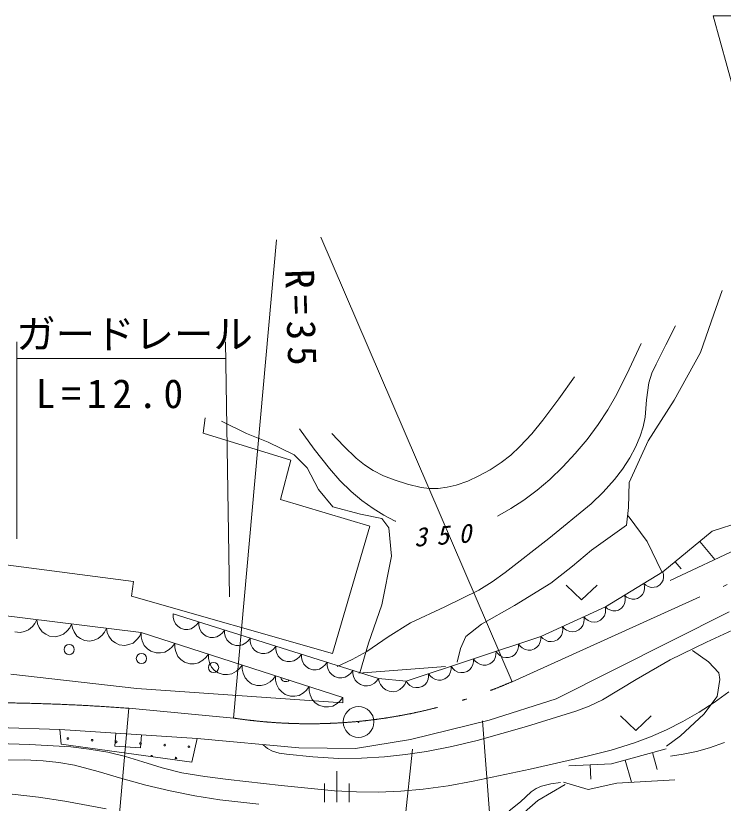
# Model space of a CAD drawing. Units: millimetres, scale not verified. Extents: x -625 to 708542, y -625 to 359900.
# Drawn here: x 271042 to 312300, y 251846 to 297730 of the extents above; entities that cross this region are included whole.
import ezdxf
from ezdxf.enums import TextEntityAlignment as Align

# ---------------------------------------------------------------- set-up
doc = ezdxf.new("R2010")
doc.units = ezdxf.units.MM
doc.header["$LTSCALE"] = 1000
for name, pattern in [('DASHED', [7.5, 6, -1.5]), ('DASHED_SPACED', [12, 6, -6]), ('LONG_DASHED_DOTTED', [15.25, 12, -1.5, 0.25, -1.5])]:
    doc.linetypes.add(name, pattern=pattern)
doc.layers.add('S-SUV', color=7, linetype='Continuous', lineweight=13)
doc.styles.add('ＭＳ ゴシック', font='')
doc.styles.get('ＭＳ ゴシック').set_extended_font_data('MS Gothic')

msp = doc.modelspace()

# ---------------------------------------------------------------- linework, layer by layer
at = {"layer": 'S-SUV'}
for p, q in [((319230, 270309), (311716, 297730)), ((311716, 297730), (331627, 297730)), ((286249, 284681), (283737, 256810)), ((299989, 258930), (288840, 284838)), ((308958, 278548), (309506, 279655)), ((271097, 278723), (271097, 267252)), ((283266, 278723), (283502, 263876)), ((306823, 277142), (307507, 278635)), ((308391, 277437), (308958, 278548)), ((271097, 277751), (283281, 277751)), ((306091, 275687), (306823, 277142)), ((308142, 276900), (308391, 277437)), ((302716, 275412), (303629, 276685)), ((307952, 276348), (308142, 276900)), ((307815, 275358), (307952, 276348)), ((301770, 274157), (302716, 275412)), ((305568, 274778), (306091, 275687)), ((307737, 274347), (307815, 275358)), ((304997, 273908), (305568, 274778)), ((281970, 273411), (282087, 274307)), ((301129, 273373), (301770, 274157)), ((307622, 273778), (307737, 274347)), ((287591, 273656), (288441, 272480)), ((304358, 273047), (304997, 273908)), ((307450, 273232), (307622, 273778)), ((287084, 271842), (281970, 273411)), ((289474, 273399), (290170, 272646)), ((300445, 272630), (301129, 273373)), ((303673, 272224), (304358, 273047)), ((307174, 272585), (307450, 273232)), ((290170, 272646), (290900, 271944)), ((299914, 272136), (300445, 272630)), ((306844, 271966), (307174, 272585)), ((288441, 272480), (289337, 271343)), ((299351, 271695), (299914, 272136)), ((302952, 271449), (303673, 272224)), ((286472, 269541), (287084, 271842)), ((290900, 271944), (291380, 271561)), ((298717, 271280), (299351, 271695)), ((306424, 271321), (306844, 271966)), ((289337, 271343), (289951, 270658)), ((291380, 271561), (291893, 271228)), ((291893, 271228), (292487, 270931)), ((298055, 270919), (298717, 271280)), ((302190, 270719), (302952, 271449)), ((305961, 270719), (306424, 271321)), ((292487, 270931), (293112, 270685)), ((297400, 270621), (298055, 270919)), ((301453, 270093), (302190, 270719)), ((305301, 269978), (305961, 270719)), ((289951, 270658), (290610, 270014)), ((293112, 270685), (293893, 270438)), ((293893, 270438), (294686, 270250)), ((296207, 270254), (296733, 270384)), ((296733, 270384), (297400, 270621)), ((290610, 270014), (291222, 269495)), ((294686, 270250), (295180, 270187)), ((295180, 270187), (295676, 270184)), ((295676, 270184), (296207, 270254)), ((300674, 269511), (301453, 270093)), ((304606, 269288), (305301, 269978)), ((291688, 267989), (286472, 269541)), ((291222, 269495), (291880, 269016)), ((299919, 269018), (300674, 269511)), ((291880, 269016), (292508, 268630)), ((299137, 268578), (299919, 269018)), ((302122, 267270), (304606, 269288)), ((311653, 267691), (315250, 268890)), ((292508, 268630), (293177, 268291)), ((289513, 260563), (291688, 267989)), ((293177, 268291), (293195, 268283)), ((293195, 268283), (293214, 268274)), ((308785, 265330), (311653, 267691)), ((299589, 265291), (302122, 267270)), ((310936, 267101), (311805, 266046)), ((309208, 264827), (313835, 266999)), ((264929, 266465), (277914, 264762)), ((309502, 265920), (309842, 265507)), ((298833, 264752), (299589, 265291)), ((308785, 265330), (305428, 263282)), ((308819, 265174), (308785, 265330)), ((277914, 264762), (277802, 263914)), ((298055, 264270), (298833, 264752)), ((308705, 264693), (308787, 264836)), ((308787, 264836), (308821, 265025)), ((308821, 265025), (308819, 265174)), ((256016, 264569), (278362, 261789)), ((303139, 264556), (304039, 263706)), ((304039, 263706), (304939, 264556)), ((307666, 264647), (307786, 264544)), ((307700, 264491), (307666, 264647)), ((307668, 264153), (307702, 264343)), ((307702, 264343), (307700, 264491)), ((307786, 264544), (307920, 264476)), ((307920, 264476), (308104, 264419)), ((308104, 264419), (308268, 264427)), ((308268, 264427), (308425, 264465)), ((308425, 264465), (308599, 264571)), ((308599, 264571), (308705, 264693)), ((277802, 263914), (289513, 260563)), ((296068, 263285), (298055, 264270)), ((306547, 263964), (306667, 263861)), ((306581, 263808), (306547, 263964)), ((306667, 263861), (306801, 263793)), ((307306, 263783), (307480, 263889)), ((307480, 263889), (307586, 264011)), ((307586, 264011), (307668, 264153)), ((306467, 263328), (306549, 263470)), ((306549, 263470), (306583, 263660)), ((306583, 263660), (306581, 263808)), ((306801, 263793), (306985, 263737)), ((306985, 263737), (307149, 263745)), ((307149, 263745), (307306, 263783)), ((294059, 262357), (296068, 263285)), ((305428, 263282), (301668, 261570)), ((302552, 257930), (312636, 262993)), ((305367, 262766), (305427, 262960)), ((305427, 262960), (305443, 263115)), ((305428, 263282), (305548, 263179)), ((305443, 263115), (305428, 263282)), ((305548, 263179), (305682, 263111)), ((305682, 263111), (305866, 263054)), ((305866, 263054), (306030, 263062)), ((306030, 263062), (306187, 263100)), ((306187, 263100), (306361, 263206)), ((306361, 263206), (306467, 263328)), ((272157, 262324), (272268, 262547)), ((272268, 262547), (272315, 262304)), ((292200, 259119), (280215, 262879)), ((280215, 262879), (280217, 262689)), ((280217, 262689), (280261, 262515)), ((280261, 262515), (280356, 262304)), ((304173, 262389), (304190, 262544)), ((304174, 262711), (304287, 262588)), ((304190, 262544), (304174, 262711)), ((304287, 262588), (304418, 262500)), ((304418, 262500), (304603, 262418)), ((304944, 262426), (305138, 262514)), ((305138, 262514), (305264, 262628)), ((305264, 262628), (305367, 262766)), ((271790, 261941), (272016, 262140)), ((272016, 262140), (272157, 262324)), ((272315, 262304), (272412, 262091)), ((272412, 262091), (272582, 261843)), ((274048, 261888), (274189, 262071)), ((274189, 262071), (274299, 262295)), ((274299, 262295), (274346, 262051)), ((274346, 262051), (274444, 261838)), ((276220, 261818), (276331, 262042)), ((276331, 262042), (276378, 261799)), ((280356, 262304), (280492, 262163)), ((280492, 262163), (280651, 262051)), ((280651, 262051), (280883, 261978)), ((281076, 261979), (281269, 262017)), ((281269, 262017), (281467, 262136)), ((281467, 262136), (281599, 262255)), ((281599, 262255), (281713, 262409)), ((281713, 262409), (281715, 262219)), ((281715, 262219), (281759, 262045)), ((281759, 262045), (281854, 261834)), ((292769, 261545), (294059, 262357)), ((302921, 262140), (303034, 262018)), ((302936, 261973), (302921, 262140)), ((303034, 262018), (303164, 261930)), ((303885, 261944), (304010, 262058)), ((304010, 262058), (304114, 262196)), ((304114, 262196), (304173, 262389)), ((304603, 262418), (304775, 262406)), ((304775, 262406), (304944, 262426)), ((311315, 261234), (313459, 262215)), ((270988, 261840), (271303, 261801)), ((271303, 261801), (271552, 261847)), ((271552, 261847), (271790, 261941)), ((272582, 261843), (272791, 261693)), ((272791, 261693), (273020, 261587)), ((273020, 261587), (273335, 261548)), ((273335, 261548), (273583, 261595)), ((273583, 261595), (273822, 261689)), ((273822, 261689), (274048, 261888)), ((274444, 261838), (274614, 261590)), ((274614, 261590), (274822, 261440)), ((275853, 261436), (276079, 261635)), ((276079, 261635), (276220, 261818)), ((276378, 261799), (276475, 261585)), ((276475, 261585), (276645, 261337)), ((278111, 261382), (278252, 261566)), ((278252, 261566), (278362, 261789)), ((278362, 261789), (290113, 258012)), ((278362, 261789), (278363, 261540)), ((278363, 261540), (278419, 261312)), ((280883, 261978), (281076, 261979)), ((281854, 261834), (281990, 261692)), ((281990, 261692), (282149, 261581)), ((282149, 261581), (282381, 261508)), ((282575, 261509), (282768, 261547)), ((282768, 261547), (282965, 261666)), ((282965, 261666), (283097, 261785)), ((283097, 261785), (283211, 261939)), ((283211, 261939), (283213, 261749)), ((283213, 261749), (283258, 261575)), ((283258, 261575), (283352, 261364)), ((291510, 260681), (292769, 261545)), ((301668, 261570), (293812, 258951)), ((301665, 261402), (301668, 261570)), ((301668, 261570), (301780, 261447)), ((302757, 261487), (302861, 261625)), ((302861, 261625), (302920, 261818)), ((302920, 261818), (302936, 261973)), ((303164, 261930), (303349, 261847)), ((303349, 261847), (303522, 261835)), ((303522, 261835), (303690, 261855)), ((303690, 261855), (303885, 261944)), ((274822, 261440), (275051, 261335)), ((275051, 261335), (275366, 261295)), ((275366, 261295), (275615, 261342)), ((275615, 261342), (275853, 261436)), ((276645, 261337), (276854, 261188)), ((276854, 261188), (277083, 261082)), ((277083, 261082), (277398, 261043)), ((277398, 261043), (277646, 261089)), ((277646, 261089), (277885, 261183)), ((277885, 261183), (278111, 261382)), ((278419, 261312), (278541, 261035)), ((280170, 260960), (280321, 261160)), ((280321, 261160), (280322, 260911)), ((282381, 261508), (282575, 261509)), ((283352, 261364), (283489, 261222)), ((283489, 261222), (283647, 261111)), ((283647, 261111), (283879, 261038)), ((284266, 261077), (284464, 261196)), ((284464, 261196), (284596, 261315)), ((284596, 261315), (284710, 261469)), ((284710, 261469), (284712, 261279)), ((284712, 261279), (284756, 261105)), ((284756, 261105), (284850, 260894)), ((300356, 260965), (300358, 261133)), ((300358, 261133), (300458, 260999)), ((301553, 261062), (301633, 261249)), ((301633, 261249), (301665, 261402)), ((301780, 261447), (301911, 261359)), ((301911, 261359), (302096, 261277)), ((302096, 261277), (302268, 261264)), ((302268, 261264), (302437, 261284)), ((302437, 261284), (302631, 261373)), ((302631, 261373), (302757, 261487)), ((309207, 260203), (311315, 261234)), ((278541, 261035), (278719, 260848)), ((278719, 260848), (278925, 260701)), ((278925, 260701), (279229, 260603)), ((279483, 260603), (279736, 260651)), ((279736, 260651), (279996, 260805)), ((279996, 260805), (280170, 260960)), ((280322, 260911), (280378, 260682)), ((280378, 260682), (280500, 260405)), ((283879, 261038), (284073, 261039)), ((284073, 261039), (284266, 261077)), ((284850, 260894), (284987, 260752)), ((284987, 260752), (285145, 260641)), ((285145, 260641), (285377, 260568)), ((285764, 260607), (285962, 260726)), ((285962, 260726), (286094, 260845)), ((286094, 260845), (286208, 260999)), ((286208, 260999), (286210, 260809)), ((286210, 260809), (286254, 260635)), ((286254, 260635), (286348, 260424)), ((290661, 260218), (291510, 260681)), ((299047, 260529), (299049, 260697)), ((299049, 260697), (299148, 260563)), ((300126, 260499), (300244, 260626)), ((300244, 260626), (300323, 260812)), ((300323, 260812), (300356, 260965)), ((300458, 260999), (300579, 260897)), ((300579, 260897), (300754, 260796)), ((300754, 260796), (300925, 260765)), ((300925, 260765), (301095, 260768)), ((301095, 260768), (301298, 260835)), ((301298, 260835), (301435, 260936)), ((301435, 260936), (301553, 261062)), ((279229, 260603), (279483, 260603)), ((280500, 260405), (280677, 260219)), ((280677, 260219), (280884, 260071)), ((281694, 260021), (281954, 260175)), ((281954, 260175), (282128, 260330)), ((282128, 260330), (282279, 260530)), ((282279, 260530), (282280, 260281)), ((282280, 260281), (282336, 260053)), ((285377, 260568), (285571, 260569)), ((285571, 260569), (285764, 260607)), ((286348, 260424), (286485, 260282)), ((286485, 260282), (286643, 260171)), ((286643, 260171), (286875, 260098)), ((287262, 260137), (287460, 260256)), ((287460, 260256), (287592, 260375)), ((287592, 260375), (287706, 260529)), ((287706, 260529), (287708, 260339)), ((287708, 260339), (287752, 260165)), ((287752, 260165), (287846, 259954)), ((289790, 259813), (290661, 260218)), ((297738, 260092), (297740, 260260)), ((297740, 260260), (297839, 260126)), ((298817, 260063), (298934, 260189)), ((298934, 260189), (299014, 260376)), ((299014, 260376), (299047, 260529)), ((299148, 260563), (299269, 260461)), ((299269, 260461), (299445, 260360)), ((299445, 260360), (299615, 260329)), ((299615, 260329), (299786, 260331)), ((299786, 260331), (299988, 260399)), ((299988, 260399), (300126, 260499)), ((307213, 259059), (309207, 260203)), ((280884, 260071), (281187, 259974)), ((281187, 259974), (281441, 259973)), ((281441, 259973), (281694, 260021)), ((282336, 260053), (282458, 259776)), ((282458, 259776), (282636, 259589)), ((284087, 259701), (284237, 259901)), ((284237, 259901), (284238, 259652)), ((286875, 260098), (287069, 260099)), ((287069, 260099), (287262, 260137)), ((287846, 259954), (287983, 259812)), ((287983, 259812), (288141, 259701)), ((288760, 259667), (288958, 259786)), ((288958, 259786), (289090, 259905)), ((289090, 259905), (289204, 260059)), ((289204, 260059), (289206, 259869)), ((289206, 259869), (289250, 259695)), ((293578, 259628), (296109, 259813)), ((296428, 259656), (296430, 259824)), ((296430, 259824), (296530, 259690)), ((297507, 259626), (297625, 259753)), ((297625, 259753), (297705, 259939)), ((297705, 259939), (297738, 260092)), ((297839, 260126), (297960, 260025)), ((297960, 260025), (298136, 259923)), ((298136, 259923), (298306, 259893)), ((298306, 259893), (298476, 259895)), ((298476, 259895), (298679, 259962)), ((298679, 259962), (298817, 260063)), ((278100, 258537), (270756, 259376)), ((282636, 259589), (282842, 259442)), ((282842, 259442), (283146, 259344)), ((283146, 259344), (283399, 259344)), ((283399, 259344), (283653, 259392)), ((283653, 259392), (283913, 259546)), ((283913, 259546), (284087, 259701)), ((284238, 259652), (284295, 259423)), ((284295, 259423), (284416, 259146)), ((286045, 259071), (286196, 259271)), ((286196, 259271), (286197, 259022)), ((288141, 259701), (288374, 259628)), ((288374, 259628), (288567, 259629)), ((288567, 259629), (288760, 259667)), ((289250, 259695), (289345, 259484)), ((289345, 259484), (289481, 259342)), ((289481, 259342), (289640, 259231)), ((290258, 259197), (290456, 259316)), ((290456, 259316), (290588, 259435)), ((290588, 259435), (290702, 259589)), ((290702, 259589), (290704, 259399)), ((290704, 259399), (290748, 259225)), ((291054, 259434), (293578, 259628)), ((295119, 259219), (295121, 259387)), ((295121, 259387), (295220, 259253)), ((295220, 259253), (295341, 259152)), ((296198, 259190), (296316, 259316)), ((296316, 259316), (296395, 259503)), ((296395, 259503), (296428, 259656)), ((296530, 259690), (296651, 259588)), ((296651, 259588), (296826, 259487)), ((296826, 259487), (296997, 259456)), ((296997, 259456), (297167, 259458)), ((297167, 259458), (297370, 259526)), ((297370, 259526), (297507, 259626)), ((284416, 259146), (284594, 258960)), ((284594, 258960), (284800, 258812)), ((284800, 258812), (285104, 258715)), ((285611, 258762), (285871, 258916)), ((285871, 258916), (286045, 259071)), ((286197, 259022), (286253, 258794)), ((286253, 258794), (286375, 258517)), ((289640, 259231), (289872, 259158)), ((289872, 259158), (290065, 259159)), ((290065, 259159), (290258, 259197)), ((290748, 259225), (290843, 259014)), ((290843, 259014), (290979, 258872)), ((290979, 258872), (291138, 258761)), ((291757, 258727), (291954, 258846)), ((291954, 258846), (292086, 258965)), ((292086, 258965), (292200, 259119)), ((293812, 258951), (292200, 259119)), ((292200, 259119), (292241, 258927)), ((292241, 258927), (292322, 258760)), ((293728, 258772), (293812, 258951)), ((293812, 258951), (293911, 258817)), ((293911, 258817), (294032, 258715)), ((294889, 258753), (295007, 258880)), ((295007, 258880), (295086, 259067)), ((295086, 259067), (295119, 259219)), ((295341, 259152), (295517, 259050)), ((295517, 259050), (295687, 259020)), ((295687, 259020), (295858, 259022)), ((295858, 259022), (296061, 259090)), ((296061, 259090), (296198, 259190)), ((305252, 257864), (307213, 259059)), ((290113, 257697), (278100, 258537)), ((285104, 258715), (285358, 258714)), ((285358, 258714), (285611, 258762)), ((286375, 258517), (286552, 258330)), ((286552, 258330), (286759, 258183)), ((287829, 258287), (288003, 258442)), ((288003, 258442), (288154, 258642)), ((288154, 258642), (288155, 258393)), ((288155, 258393), (288211, 258164)), ((291138, 258761), (291370, 258688)), ((291370, 258688), (291564, 258689)), ((291564, 258689), (291757, 258727)), ((292322, 258760), (292460, 258566)), ((292460, 258566), (292628, 258451)), ((292628, 258451), (292811, 258371)), ((292811, 258371), (293060, 258345)), ((293060, 258345), (293256, 258386)), ((293256, 258386), (293443, 258464)), ((293443, 258464), (293619, 258625)), ((293619, 258625), (293728, 258772)), ((294032, 258715), (294208, 258614)), ((294208, 258614), (294378, 258583)), ((294378, 258583), (294548, 258585)), ((294548, 258585), (294751, 258653)), ((294751, 258653), (294889, 258753)), ((311777, 257719), (312625, 258335)), ((286759, 258183), (287062, 258085)), ((287062, 258085), (287316, 258085)), ((287316, 258085), (287569, 258133)), ((287569, 258133), (287829, 258287)), ((288211, 258164), (288333, 257887)), ((288333, 257887), (288511, 257701)), ((289962, 257812), (290113, 258012)), ((290113, 258012), (290113, 257697)), ((298656, 256686), (302552, 257930)), ((288511, 257701), (288717, 257553)), ((288717, 257553), (289021, 257456)), ((289021, 257456), (289274, 257455)), ((289274, 257455), (289528, 257503)), ((289528, 257503), (289788, 257657)), ((289788, 257657), (289962, 257812)), ((303696, 257202), (304487, 257506)), ((304487, 257506), (305252, 257864)), ((310893, 257152), (311777, 257719)), ((277628, 257380), (275101, 228075)), ((300821, 256320), (303696, 257202)), ((309950, 256604), (310893, 257152)), ((294054, 255567), (298656, 256686)), ((298262, 256653), (300303, 229331)), ((306301, 256931), (307201, 256081)), ((307201, 256081), (308101, 256931)), ((308988, 256114), (309950, 256604)), ((263712, 256438), (273619, 256147)), ((273619, 256147), (281618, 255609)), ((273698, 255284), (273619, 256147)), ((297953, 255503), (300821, 256320)), ((308066, 255709), (308988, 256114)), ((276870, 255928), (276820, 255180)), ((278317, 255079), (278367, 255828)), ((281618, 255609), (281304, 254235)), ((281618, 255609), (287546, 255070)), ((307121, 255359), (308066, 255709)), ((269446, 255353), (271850, 255271)), ((271850, 255271), (274250, 255130)), ((281304, 254235), (273698, 255284)), ((274250, 255130), (275332, 255006)), ((276820, 255180), (278317, 255079)), ((285463, 255259), (285718, 255045)), ((290862, 255028), (294054, 255567)), ((294997, 254865), (296477, 255154)), ((296477, 255154), (297953, 255503)), ((305756, 254942), (307121, 255359)), ((312374, 255395), (311492, 255074)), ((275332, 255006), (276405, 254822)), ((276405, 254822), (277434, 254575)), ((285718, 255045), (286011, 254879)), ((286011, 254879), (286406, 254762)), ((286406, 254762), (286838, 254699)), ((286838, 254699), (288366, 254547)), ((287546, 255070), (290862, 255028)), ((294179, 255004), (291510, 229881)), ((292552, 254550), (293773, 254677)), ((293773, 254677), (294997, 254865)), ((304374, 254583), (305756, 254942)), ((305789, 254142), (308973, 255016)), ((308177, 254797), (308447, 253814)), ((309960, 254711), (309596, 254653)), ((310735, 254864), (309960, 254711)), ((311492, 255074), (310735, 254864)), ((271563, 254367), (270464, 254353)), ((272649, 254320), (271563, 254367)), ((273562, 254219), (272649, 254320)), ((274465, 254058), (273562, 254219)), ((277434, 254575), (278459, 254267)), ((278459, 254267), (279586, 253917)), ((288366, 254547), (289869, 254458)), ((289869, 254458), (291207, 254474)), ((291207, 254474), (292552, 254550)), ((301041, 253824), (304374, 254583)), ((306585, 254360), (306941, 253065)), ((309596, 254653), (309221, 254597)), ((275856, 253702), (274465, 254058)), ((279586, 253917), (280736, 253623)), ((297707, 253126), (301041, 253824)), ((303291, 254017), (305789, 254142)), ((304540, 254079), (304582, 253244)), ((277232, 253288), (275856, 253702)), ((278635, 252894), (277232, 253288)), ((280736, 253623), (282074, 253398)), ((282074, 253398), (283434, 253230)), ((289775, 253709), (289775, 251909)), ((280041, 252560), (278635, 252894)), ((283434, 253230), (286518, 252873)), ((286518, 252873), (289624, 252574)), ((289055, 252993), (289055, 251913)), ((290495, 252993), (290495, 251913)), ((294798, 252668), (296253, 252867)), ((296253, 252867), (297707, 253126)), ((301698, 252839), (301387, 252703)), ((302241, 252971), (301698, 252839)), ((302814, 253046), (302241, 252971)), ((270844, 252383), (272377, 252201)), ((281489, 252274), (280041, 252560)), ((289624, 252574), (290910, 252505)), ((290910, 252505), (292198, 252496)), ((292198, 252496), (293495, 252552)), ((293495, 252552), (294798, 252668)), ((301105, 252514), (300483, 251932)), ((301387, 252703), (301105, 252514)), ((272377, 252201), (273914, 251958)), ((273914, 251958), (276314, 251528)), ((282950, 252046), (281489, 252274)), ((285225, 251783), (282950, 252046)), ((300483, 251932), (299824, 251400))]:
    msp.add_line(p, q, dxfattribs=at)
at = {"layer": 'S-SUV', "linetype": 'DASHED'}
for p, q in [((311755, 280345), (312227, 281721)), ((310979, 278116), (311755, 280345)), ((309445, 275325), (310979, 278116)), ((307912, 272966), (309445, 275325)), ((283042, 274106), (284497, 273399)), ((284497, 273399), (285755, 272888)), ((285755, 272888), (287288, 272141)), ((306811, 270529), (307912, 272966)), ((287288, 272141), (288035, 271394)), ((288035, 271394), (288703, 270136)), ((306772, 269074), (306811, 270529)), ((288703, 270136), (289529, 269114)), ((289529, 269114), (291141, 268681)), ((306654, 268052), (306772, 269074)), ((291141, 268681), (292399, 268445)), ((292399, 268445), (292792, 267895)), ((306762, 268590), (307863, 267096)), ((304610, 266598), (306654, 268052)), ((292792, 267895), (292949, 266244)), ((307863, 267096), (308728, 265327)), ((303509, 265654), (304610, 266598)), ((292949, 266244), (292399, 263413)), ((302251, 264671), (303509, 265654)), ((300128, 263374), (302251, 264671)), ((292399, 263413), (291613, 261172)), ((298202, 262273), (300128, 263374)), ((297298, 261566), (298202, 262273)), ((296983, 260858), (297298, 261566)), ((291613, 261172), (291101, 259443)), ((296787, 260072), (296983, 260858)), ((310514, 260749), (311444, 260093)), ((311444, 260093), (312045, 259437)), ((312045, 259437), (312100, 259054)), ((312100, 259054), (311936, 258069)), ((311936, 258069), (311170, 257030)), ((311170, 257030), (309803, 255773)), ((309803, 255773), (308983, 255171)), ((303077, 252929), (301491, 251999)), ((301491, 251999), (300233, 250906))]:
    msp.add_line(p, q, dxfattribs=at)
at = {"layer": 'S-SUV', "linetype": 'LONG_DASHED_DOTTED'}
for p, q in [((299989, 258930), (317739, 266938)), ((277628, 257380), (283737, 256810))]:
    msp.add_line(p, q, dxfattribs=at)
at = {"layer": 'S-SUV', "linetype": 'DASHED_SPACED'}
for p, q in [((304415, 252643), (302979, 253080)), ((306101, 253018), (304415, 252643)), ((309473, 253205), (306101, 253018))]:
    msp.add_line(p, q, dxfattribs=at)
at = {"layer": 'S-SUV'}
for centre, radius in [((274160, 260800), 298), ((278370, 260277), 298), ((282580, 259753), 298), ((291032, 256582), 896), ((291032, 256582), 27), ((274085, 255615), 49.8), ((275496, 255520), 49.8), ((276907, 255425), 49.8), ((278318, 255330), 49.8), ((279729, 255235), 49.8), ((281140, 255140), 49.8), ((280387, 254482), 49.8)]:
    msp.add_circle(centre, radius, dxfattribs=at)
for centre, radius, start, end in [((271793, 258957), 298, 82.9963, 83.9641), ((286790, 259229), 298, 190.5413, 313.8208), ((278976, 254577), 49.8, 328.4578, 195.8357)]:
    msp.add_arc(centre, radius, start, end, dxfattribs=at)
at = {"layer": 'S-SUV', "linetype": 'LONG_DASHED_DOTTED'}
for centre, radius, start, end in [((288172, 286166), 29689, 261.4087, 293.4541), ((268811, 139376), 118333, 85.7267, 91.59293)]:
    msp.add_arc(centre, radius, start, end, dxfattribs=at)

# ---------------------------------------------------------------- texts
at = {"layer": 'S-SUV', "style": 'ＭＳ ゴシック'}
msp.add_text('ガードレール', height=1686, dxfattribs=at).set_placement((271073, 277838), align=Align.BOTTOM_LEFT)
at = {"layer": 'S-SUV', "attachment_point": 7, "style": 'ＭＳ ゴシック'}
for s, insert, char_height, rotation in [('\\T1.3;R=35', (286722, 282937), 1686, 271.9), ('\\T1.73;\\Q15;350', (294300, 266772), 1100, 4.4)]:
    msp.add_mtext(s, dxfattribs=dict(at, insert=insert, char_height=char_height, rotation=rotation))
at = {"layer": 'S-SUV', "insert": (272202, 274842), "char_height": 1686, "attachment_point": 7, "style": 'ＭＳ ゴシック'}
msp.add_mtext('\\T1.3;L=12.0', dxfattribs=at)

doc.saveas('drawing.dxf')
